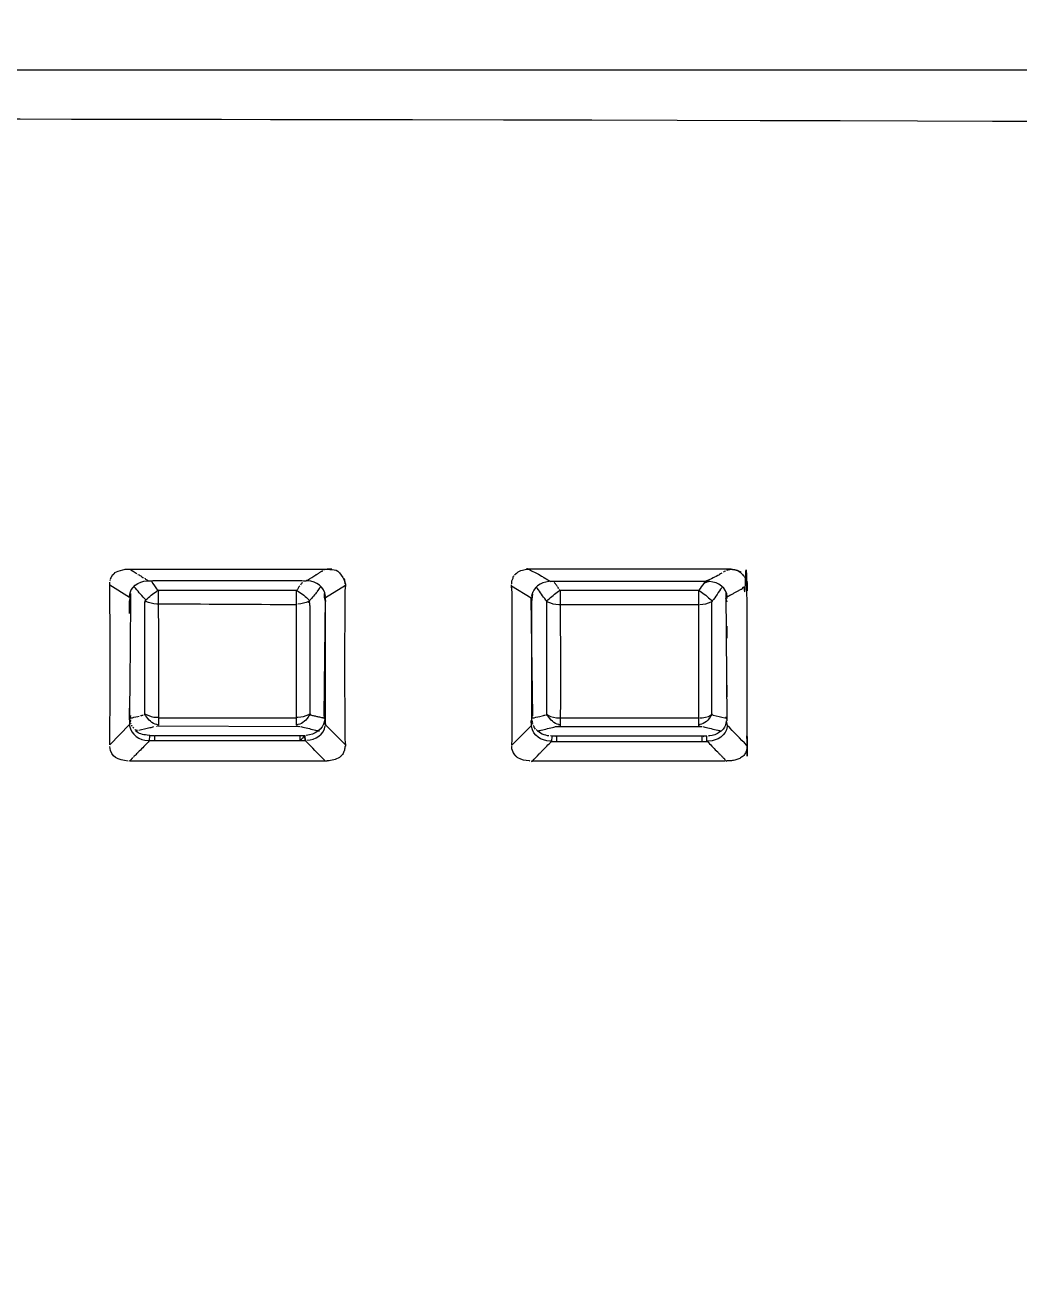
# Model space of a CAD drawing. Header units: millimetres. Extents: x 1291 to 5660, y 748 to 2981.
# Drawn here: x 5111.63 to 5137.59, y 2718.85 to 2751.41 of the extents above; entities that cross this region are included whole.
import ezdxf

# ---------------------------------------------------------------- set-up
doc = ezdxf.new("R2010")
doc.units = ezdxf.units.MM

msp = doc.modelspace()

# ---------------------------------------------------------------- linework, layer by layer
msp.add_line((5124.888, 2736.596), (5124.859, 2736.445))
for points in [[(5114.356, 2737.204), (5114.364, 2737.2), (5114.375, 2737.193), (5114.386, 2737.189), (5114.393, 2737.182), (5114.404, 2737.174), (5114.415, 2737.167), (5114.423, 2737.16), (5114.434, 2737.16), (5114.448, 2737.152), (5114.452, 2737.145), (5114.478, 2737.13), (5114.504, 2737.112), (5114.529, 2737.097), (5114.552, 2737.082)], [(5119.48, 2737.204), (5119.469, 2737.196), (5119.455, 2737.193), (5119.447, 2737.189)], [(5113.852, 2736.898), (5113.859, 2736.916)], [(5114.577, 2737.064), (5114.607, 2737.053), (5114.629, 2737.034), (5114.655, 2737.023), (5114.68, 2737.001), (5114.703, 2736.986), (5114.721, 2736.979)], [(5114.75, 2736.964), (5114.765, 2736.953), (5114.78, 2736.938), (5114.795, 2736.931), (5114.813, 2736.924), (5114.824, 2736.916), (5114.839, 2736.905)], [(5114.96, 2736.846), (5114.957, 2736.85), (5114.949, 2736.861), (5114.949, 2736.876), (5114.938, 2736.876)], [(5119.44, 2737.182), (5119.425, 2737.174)], [(5124.339, 2736.813), (5124.347, 2736.828), (5124.347, 2736.898), (5124.354, 2736.916), (5124.369, 2736.946), (5124.376, 2736.964), (5124.38, 2736.983), (5124.383, 2736.997), (5124.391, 2737.016), (5124.406, 2737.027)], [(5129.382, 2736.865), (5129.367, 2736.85), (5129.367, 2736.843), (5129.356, 2736.835), (5129.474, 2736.876), (5129.323, 2736.88), (5125.507, 2736.88), (5125.352, 2736.876), (5125.323, 2736.894), (5125.341, 2736.883), (5125.352, 2736.876)], [(5125.444, 2736.876), (5125.437, 2736.876)], [(5125.455, 2736.85), (5125.452, 2736.861), (5125.448, 2736.865)], [(5129.924, 2737.156), (5129.916, 2737.145), (5129.894, 2737.137), (5129.872, 2737.123)], [(5113.841, 2736.828), (5113.844, 2736.85)], [(5114.356, 2736.463), (5113.841, 2736.78)], [(5118.843, 2736.817), (5118.821, 2736.78)], [(5118.854, 2736.828), (5118.85, 2736.821)], [(5118.873, 2736.85), (5118.865, 2736.846), (5118.861, 2736.843), (5118.861, 2736.835)], [(5119.44, 2736.467), (5119.469, 2736.356), (5119.469, 2733.266), (5119.44, 2733.373), (5119.473, 2736.46), (5119.447, 2736.614)], [(5124.347, 2736.636), (5124.339, 2736.78)], [(5124.888, 2736.544), (5124.859, 2736.338), (5124.859, 2733.247), (5124.888, 2733.354)], [(5125.533, 2736.747), (5125.522, 2736.765), (5125.507, 2736.78), (5125.492, 2736.799), (5125.489, 2736.817), (5125.481, 2736.821), (5125.477, 2736.828), (5125.466, 2736.835), (5125.466, 2736.843)], [(5125.57, 2736.692), (5125.562, 2736.706), (5125.547, 2736.729)], [(5125.584, 2736.673), (5125.595, 2736.655), (5125.61, 2736.64), (5125.61, 2735.528), (5125.614, 2735.38), (5125.614, 2733.608), (5125.61, 2733.457), (5125.61, 2733.111), (5125.599, 2733.107)], [(5129.22, 2736.64), (5129.22, 2735.826), (5129.216, 2735.675), (5129.216, 2733.111), (5129.231, 2733.107)], [(5129.935, 2733.354), (5129.972, 2733.247), (5129.946, 2736.596)], [(5129.972, 2736.438), (5129.946, 2736.544)], [(5114.36, 2736.047), (5114.356, 2736.356), (5114.386, 2736.467)], [(5124.892, 2733.373), (5124.851, 2736.438)], [(5125.26, 2733.402), (5125.26, 2736.349)], [(5129.972, 2736.338), (5129.935, 2736.445)], [(5129.968, 2735.402), (5129.972, 2735.716)], [(5129.972, 2733.863), (5129.968, 2734.168)], [(5114.386, 2733.376), (5114.356, 2733.266), (5114.36, 2733.572)], [(5114.644, 2733.369), (5114.655, 2733.376)], [(5114.662, 2733.376), (5114.677, 2733.38), (5114.688, 2733.384), (5114.699, 2733.384), (5114.714, 2733.391)], [(5115.115, 2733.314), (5118.718, 2733.314)], [(5125.139, 2733.369), (5125.153, 2733.376)], [(5125.164, 2733.376), (5125.175, 2733.38), (5125.19, 2733.384), (5125.201, 2733.384), (5125.216, 2733.391)], [(5114.386, 2733.262), (5114.356, 2733.141)], [(5114.393, 2733.203), (5114.386, 2733.222)], [(5114.401, 2733.159), (5114.393, 2733.174)], [(5114.43, 2733.096), (5114.423, 2733.115), (5114.415, 2733.126)], [(5114.467, 2733.045), (5114.459, 2733.056), (5114.448, 2733.071)], [(5115.06, 2733.096), (5115.075, 2733.104)], [(5115.086, 2733.107), (5118.803, 2733.096), (5118.814, 2733.089)], [(5115.1, 2733.107), (5115.115, 2733.111)], [(5118.718, 2733.111), (5118.729, 2733.107)], [(5118.74, 2733.107), (5118.755, 2733.104), (5118.769, 2733.096)], [(5119.447, 2733.262), (5119.473, 2733.141), (5119.48, 2733.262)], [(5124.339, 2732.599), (5124.859, 2733.118), (5124.851, 2733.244)], [(5124.892, 2733.185), (5124.888, 2733.203)], [(5124.895, 2733.155), (5124.892, 2733.17)], [(5124.965, 2733.023), (5124.943, 2733.052), (5124.932, 2733.063), (5124.929, 2733.078), (5124.925, 2733.096), (5124.91, 2733.107), (5124.903, 2733.122)], [(5125.562, 2733.096), (5125.584, 2733.107)], [(5129.246, 2733.107), (5129.25, 2733.104), (5129.264, 2733.096)], [(5129.946, 2733.244), (5129.972, 2733.122)], [(5114.89, 2732.861), (5114.979, 2732.861), (5114.994, 2732.853)], [(5115.012, 2732.853), (5115.012, 2732.717)], [(5118.836, 2732.853), (5118.85, 2732.861)], [(5125.393, 2732.842), (5125.352, 2732.846)], [(5129.434, 2732.842), (5129.426, 2732.839), (5125.393, 2732.842), (5125.382, 2732.702), (5125.518, 2732.699), (5129.312, 2732.699), (5129.312, 2732.835)], [(5125.489, 2732.835), (5125.477, 2732.839)], [(5125.518, 2732.699), (5125.518, 2732.835)], [(5129.312, 2732.699), (5129.441, 2732.702)], [(5129.338, 2732.835), (5129.356, 2732.839)], [(5129.441, 2732.706), (5129.434, 2732.839)], [(5129.927, 2732.212), (5129.935, 2732.201), (5129.946, 2732.198), (5129.957, 2732.183)]]:
    msp.add_lwpolyline(points)
for points in [[(5114.36, 2733.141), (5113.841, 2732.617), (5113.841, 2732.754, 0.006404), (5113.841, 2736.636), (5113.844, 2736.865)], [(5129.828, 2737.093), (5129.798, 2737.075), (5129.773, 2737.06), (5129.751, 2737.042), (5129.725, 2737.031, -0.009056), (5129.39, 2736.876)], [(5114.743, 2733.391), (5114.75, 2733.398), (5114.762, 2733.402), (5114.762, 2736.349), (5114.787, 2736.36), (5114.762, 2736.371), (5114.784, 2736.397, -0.014379), (5114.515, 2736.703), (5114.482, 2736.74)], [(5119.447, 2736.467), (5119.447, 2736.566), (5119.48, 2736.356), (5119.473, 2736.46), (5119.996, 2736.78), (5119.985, 2736.636, 0.004269), (5119.985, 2732.754), (5119.996, 2732.617), (5119.469, 2733.141), (5119.447, 2733.233)], [(5124.851, 2736.445), (5124.339, 2736.758, -0.001423), (5124.347, 2732.754), (5124.339, 2732.617)], [(5115.012, 2732.861), (5118.935, 2732.861), (5118.946, 2732.721), (5118.814, 2732.717), (5115.012, 2732.717), (5114.883, 2732.721), (5114.89, 2732.861), (5114.817, 2732.868, -0.156132), (5114.515, 2732.975), (5114.566, 2732.986), (5114.504, 2733.004), (5114.493, 2733.015)]]:
    msp.add_lwpolyline(points, format="xyb")
for points, weights, knots in [([(5191.162, 2931.579), (5191.162, 2931.422), (5191.162, 2931.265), (5191.162, 2931.107), (5191.334, 2852.778), (5191.501, 2774.449), (5191.663, 2696.119), (5191.665, 2695.796), (5191.668, 2695.473), (5191.67, 2695.15), (5191.664, 2695.017), (5191.658, 2694.883), (5191.652, 2694.749), (5191.493, 2692.314), (5189.552, 2690.288), (5187.102, 2690.096), (5186.965, 2690.09), (5186.827, 2690.084), (5186.69, 2690.078), (5157.208, 2690.078), (5127.726, 2690.078), (5098.244, 2690.078), (5098.236, 2690.072), (5098.229, 2690.066), (5098.222, 2690.059)], [1, 1, 1, 1, 0.999999998341, 0.999999998341, 1, 1, 1, 1, 1, 1, 1, 1, 1, 1, 1, 1, 1, 1, 1, 1, 1, 1, 1], [0, 0, 0, 0, 1, 1, 1, 1.000141, 1.000141, 1.000141, 2.000141, 2.000141, 2.000141, 3.000141, 3.000141, 3.000141, 4.000141, 4.000141, 4.000141, 5.000141, 5.000141, 5.000141, 6.000141, 6.000141, 6.000141, 7.000141, 7.000141, 7.000141, 7.000141]), ([(4380.6, 2927.696), (4649.807, 2927.698), (4919.015, 2927.699), (5188.222, 2927.7), (5188.221, 2927.656), (5188.22, 2927.612), (5188.219, 2927.567), (5188.206, 2927.22), (5188.195, 2926.872), (5188.185, 2926.525), (5188.183, 2926.482), (5188.181, 2926.439), (5188.178, 2926.396), (5188.177, 2926.354), (5188.176, 2926.312), (5188.174, 2926.271), (5186.985, 2871.25), (5184.961, 2816.254), (5182.104, 2761.295), (5182.1, 2761.208), (5182.096, 2761.121), (5182.093, 2761.034), (5182.118, 2761.032), (5182.144, 2761.031), (5182.17, 2761.03), (5182.197, 2761.028), (5182.224, 2761.025), (5182.251, 2761.023), (5182.448, 2761.009), (5182.646, 2760.999), (5182.844, 2760.993), (5182.854, 2760.992), (5182.864, 2760.991), (5182.874, 2760.99), (5182.885, 2760.99), (5182.896, 2760.99), (5182.907, 2760.99), (5183.006, 2760.982), (5183.106, 2760.971), (5183.201, 2760.975)], [1, 1, 1, 1, 1, 1, 1, 0.999991239231, 0.999991239231, 1, 1, 1, 1, 1, 1, 1, 0.999923277924, 0.999923277924, 1, 1, 1, 1, 1, 1, 1, 1, 1, 1, 0.999890487899, 0.999890487899, 1, 1, 1, 1, 1, 1, 1, 1, 1, 1], [0, 0, 0, 0, 1, 1, 1, 2, 2, 2, 2.010253, 2.010253, 2.010253, 3.010253, 3.010253, 3.010253, 4.010253, 4.010253, 4.010253, 4.040596, 4.040596, 4.040596, 5.040596, 5.040596, 5.040596, 6.040596, 6.040596, 6.040596, 7.040596, 7.040596, 7.040596, 7.076848, 7.076848, 7.076848, 8.076848, 8.076848, 8.076848, 9.076848, 9.076848, 9.076848, 10.076848, 10.076848, 10.076848, 10.076848]), ([(4440.725, 2690.137), (4440.725, 2690.315), (4440.725, 2690.493), (4440.725, 2690.671), (4440.72, 2690.669), (4440.715, 2690.666), (4440.711, 2690.664), (4440.685, 2690.641), (4440.648, 2690.638), (4440.615, 2690.63), (4421.165, 2690.63), (4401.715, 2690.63), (4382.265, 2690.63), (4382.451, 2691.503), (4382.638, 2692.377), (4382.825, 2693.25), (4386.575, 2710.751), (4390.32, 2728.254), (4394.06, 2745.757), (4394.287, 2746.818), (4394.514, 2747.879), (4394.741, 2748.94), (4654.52, 2748.94), (4914.298, 2748.94), (5174.077, 2748.94), (5174.304, 2747.879), (5174.531, 2746.818), (5174.758, 2745.757), (5178.508, 2728.256), (5182.251, 2710.751), (5186.001, 2693.25)], [1, 1, 1, 1, 1, 1, 1, 1, 1, 1, 1, 1, 1, 1, 1, 1, 0.999999965135, 0.999999965135, 1, 1, 1, 1, 1, 1, 1, 1, 1, 1, 1, 1, 1], [0, 0, 0, 0, 1, 1, 1, 2, 2, 2, 3, 3, 3, 4, 4, 4, 5, 5, 5, 5.000647, 5.000647, 5.000647, 6.000647, 6.000647, 6.000647, 7.000647, 7.000647, 7.000647, 8.000647, 8.000647, 8.000647, 9.000647, 9.000647, 9.000647, 9.000647]), ([(5129.935, 2736.463), (5130.118, 2736.562), (5130.301, 2736.66), (5130.484, 2736.758), (5130.47, 2735.423), (5130.471, 2734.088), (5130.487, 2732.754), (5130.487, 2732.702), (5130.487, 2732.651), (5130.487, 2732.599), (5130.491, 2732.301), (5130.274, 2732.212), (5130.012, 2732.19), (5128.296, 2732.19), (5126.579, 2732.19), (5124.862, 2732.19)], [1, 1, 1, 1, 0.999956793813, 0.999956793813, 1, 1, 1, 1, 1, 1, 1, 1, 1, 1], [0, 0, 0, 0, 1, 1, 1, 1.02277, 1.02277, 1.02277, 2.02277, 2.02277, 2.02277, 3.02277, 3.02277, 3.02277, 4.02277, 4.02277, 4.02277, 4.02277]), ([(5113.859, 2736.931), (5113.861, 2736.936), (5113.864, 2736.941), (5113.866, 2736.946), (5113.869, 2736.952), (5113.871, 2736.958), (5113.874, 2736.964), (5113.875, 2736.97), (5113.876, 2736.977), (5113.877, 2736.983), (5113.88, 2736.988), (5113.882, 2736.993), (5113.885, 2736.997), (5113.89, 2737.004), (5113.895, 2737.01), (5113.9, 2737.016), (5113.901, 2737.02), (5113.902, 2737.023), (5113.903, 2737.027), (5113.907, 2737.033), (5113.911, 2737.039), (5113.914, 2737.045), (5113.918, 2737.05), (5113.922, 2737.055), (5113.925, 2737.06), (5113.931, 2737.063), (5113.938, 2737.065), (5113.944, 2737.067), (5113.949, 2737.074), (5113.954, 2737.08), (5113.958, 2737.086), (5113.961, 2737.09), (5113.963, 2737.093), (5113.966, 2737.097), (5113.971, 2737.099), (5113.976, 2737.102), (5113.981, 2737.104), (5114.062, 2737.174), (5114.168, 2737.193), (5114.272, 2737.2), (5114.278, 2737.201), (5114.284, 2737.202), (5114.29, 2737.204), (5116.04, 2737.204), (5117.79, 2737.204), (5119.539, 2737.204), (5119.545, 2737.202), (5119.552, 2737.201), (5119.558, 2737.2), (5119.661, 2737.193), (5119.771, 2737.174), (5119.849, 2737.104), (5119.919, 2737.04), (5119.966, 2736.958), (5119.985, 2736.865), (5119.985, 2736.853), (5119.985, 2736.84), (5119.985, 2736.828), (5119.989, 2736.823), (5119.992, 2736.818), (5119.996, 2736.813), (5119.996, 2736.802), (5119.996, 2736.791), (5119.996, 2736.78)], [1, 1, 1, 1, 1, 1, 1, 1, 1, 1, 1, 1, 1, 1, 1, 1, 1, 1, 1, 1, 1, 1, 1, 1, 1, 1, 1, 1, 1, 1, 1, 1, 1, 1, 1, 1, 1, 1, 1, 1, 1, 1, 1, 1, 1, 1, 1, 1, 1, 1, 1, 1, 0.968117543227, 0.968117543227, 1, 1, 1, 1, 1, 1, 1, 1, 1, 1], [0, 0, 0, 0, 1, 1, 1, 2, 2, 2, 3, 3, 3, 4, 4, 4, 5, 5, 5, 6, 6, 6, 7, 7, 7, 8, 8, 8, 9, 9, 9, 10, 10, 10, 11, 11, 11, 12, 12, 12, 13, 13, 13, 14, 14, 14, 15, 15, 15, 16, 16, 16, 17, 17, 17, 17.62103, 17.62103, 17.62103, 18.62103, 18.62103, 18.62103, 19.62103, 19.62103, 19.62103, 20.62103, 20.62103, 20.62103, 20.62103]), ([(5129.957, 2737.171), (5129.959, 2737.173), (5129.962, 2737.175), (5129.964, 2737.178), (5129.969, 2737.179), (5129.974, 2737.18), (5129.979, 2737.182), (5130.006, 2737.188), (5130.033, 2737.194), (5130.06, 2737.2), (5130.054, 2737.201), (5130.048, 2737.202), (5130.042, 2737.204), (5128.292, 2737.204), (5126.542, 2737.204), (5124.792, 2737.204), (5124.786, 2737.202), (5124.78, 2737.201), (5124.774, 2737.2), (5124.887, 2737.151), (5124.996, 2737.094), (5125.102, 2737.031), (5125.172, 2736.986), (5125.256, 2736.942), (5125.323, 2736.894)], [1, 1, 1, 1, 1, 1, 1, 1, 1, 1, 1, 1, 1, 1, 1, 1, 1, 1, 1, 0.998671083291, 0.998671083291, 1, 1, 1, 1], [0, 0, 0, 0, 1, 1, 1, 2, 2, 2, 3, 3, 3, 4, 4, 4, 5, 5, 5, 6, 6, 6, 6.126302, 6.126302, 6.126302, 7.126302, 7.126302, 7.126302, 7.126302]), ([(5130.082, 2737.2), (5130.115, 2737.193), (5130.163, 2737.193), (5130.185, 2737.182), (5130.193, 2737.18), (5130.2, 2737.179), (5130.207, 2737.178), (5130.214, 2737.177), (5130.22, 2737.175), (5130.226, 2737.174), (5130.35, 2737.106), (5130.441, 2736.998), (5130.487, 2736.865), (5130.487, 2736.789), (5130.487, 2736.713), (5130.487, 2736.636)], [1, 1, 1, 1, 1, 1, 1, 1, 1, 1, 0.955563739111, 0.955563739111, 1, 1, 1, 1], [0, 0, 0, 0, 1, 1, 1, 2, 2, 2, 3, 3, 3, 3.734348, 3.734348, 3.734348, 4.734348, 4.734348, 4.734348, 4.734348]), ([(5119.344, 2736.74), (5119.34, 2736.732), (5119.337, 2736.725), (5119.333, 2736.717), (5119.327, 2736.713), (5119.321, 2736.708), (5119.315, 2736.703), (5119.278, 2736.651), (5119.252, 2736.6), (5119.208, 2736.552), (5119.151, 2736.489), (5119.096, 2736.425), (5119.042, 2736.36), (5119.052, 2736.364), (5119.062, 2736.368), (5119.071, 2736.371), (5119.063, 2736.38), (5119.054, 2736.388), (5119.046, 2736.397), (5119.053, 2736.333), (5119.06, 2736.269), (5119.068, 2736.205), (5119.068, 2735.271), (5119.068, 2734.337), (5119.068, 2733.402), (5119.079, 2733.398), (5119.09, 2733.395), (5119.101, 2733.391), (5119.204, 2733.365), (5119.307, 2733.347), (5119.407, 2733.321), (5119.42, 2733.319), (5119.434, 2733.316), (5119.447, 2733.314)], [1, 1, 1, 1, 1, 1, 1, 1, 1, 1, 0.999797057374, 0.999797057374, 1, 1, 1, 1, 1, 1, 1, 1, 1, 1, 1, 1, 1, 1, 1, 1, 1, 1, 1, 1, 1, 1], [0, 0, 0, 0, 1, 1, 1, 2, 2, 2, 3, 3, 3, 3.04935, 3.04935, 3.04935, 4.04935, 4.04935, 4.04935, 5.04935, 5.04935, 5.04935, 6.04935, 6.04935, 6.04935, 7.04935, 7.04935, 7.04935, 8.04935, 8.04935, 8.04935, 9.04935, 9.04935, 9.04935, 10.04935, 10.04935, 10.04935, 10.04935])]:
    msp.add_rational_spline(points, weights, degree=3, knots=knots)
for points, knots in [([(5174.077, 2750.229), (4914.298, 2750.229), (4654.52, 2750.229), (4394.741, 2750.229), (4394.741, 2749.8), (4394.741, 2749.37), (4394.741, 2748.94), (4394.556, 2748.951), (4394.371, 2748.962), (4394.185, 2748.973), (4389.65, 2749.467), (4386.401, 2752.569), (4385.808, 2757.118), (4385.792, 2757.275), (4385.776, 2757.432), (4385.76, 2757.589), (4385.754, 2757.539), (4385.748, 2757.489), (4385.742, 2757.438), (4383.344, 2736.883), (4379.734, 2716.243), (4377.222, 2695.626), (4377.208, 2695.529), (4377.195, 2695.432), (4377.181, 2695.335), (4377.188, 2695.229), (4377.196, 2695.123), (4377.203, 2695.018), (4377.491, 2692.656), (4379.229, 2690.969), (4381.568, 2690.675), (4381.742, 2690.661), (4381.915, 2690.648), (4382.088, 2690.634)], [0, 0, 0, 0, 1, 1, 1, 2, 2, 2, 3, 3, 3, 4, 4, 4, 5, 5, 5, 6, 6, 6, 7, 7, 7, 8, 8, 8, 9, 9, 9, 10, 10, 10, 11, 11, 11, 11]), ([(5092.247, 2690.056), (5092.335, 2690.082), (5092.394, 2690.118), (5092.412, 2690.214), (5092.414, 2690.223), (5092.415, 2690.231), (5092.416, 2690.24), (5092.416, 2707.889), (5092.416, 2725.537), (5092.416, 2743.186), (5092.35, 2743.254), (5092.283, 2743.321), (5092.217, 2743.389), (5092.217, 2725.611), (5092.217, 2707.833), (5092.217, 2690.056), (4877.004, 2690.056), (4661.792, 2690.056), (4446.579, 2690.056), (4446.487, 2690.082), (4446.435, 2690.115), (4446.409, 2690.214)], [0, 0, 0, 0, 1, 1, 1, 2, 2, 2, 3, 3, 3, 4, 4, 4, 5, 5, 5, 6, 6, 6, 7, 7, 7, 7]), ([(5124.413, 2737.045), (5124.417, 2737.05), (5124.42, 2737.055), (5124.424, 2737.06), (5124.429, 2737.063), (5124.434, 2737.065), (5124.439, 2737.067), (5124.444, 2737.074), (5124.448, 2737.08), (5124.453, 2737.086), (5124.46, 2737.09), (5124.466, 2737.093), (5124.472, 2737.097), (5124.475, 2737.099), (5124.479, 2737.102), (5124.483, 2737.104), (5124.56, 2737.178), (5124.671, 2737.193), (5124.774, 2737.2)], [0, 0, 0, 0, 1, 1, 1, 2, 2, 2, 3, 3, 3, 4, 4, 4, 5, 5, 5, 6, 6, 6, 6]), ([(5114.356, 2736.493), (5114.375, 2736.736), (5114.588, 2736.883), (5114.817, 2736.894), (5114.829, 2736.896), (5114.841, 2736.897), (5114.854, 2736.898), (5114.904, 2736.899), (5114.954, 2736.9), (5115.005, 2736.902), (5116.278, 2736.902), (5117.551, 2736.902), (5118.825, 2736.902), (5118.874, 2736.9), (5118.923, 2736.899), (5118.972, 2736.898), (5118.978, 2736.902), (5118.984, 2736.905), (5118.99, 2736.909), (5118.995, 2736.911), (5119, 2736.914), (5119.005, 2736.916), (5119.075, 2736.953), (5119.16, 2737.008), (5119.223, 2737.053), (5119.231, 2737.056), (5119.24, 2737.06), (5119.248, 2737.064), (5119.257, 2737.07), (5119.265, 2737.076), (5119.274, 2737.082), (5119.283, 2737.087), (5119.291, 2737.092), (5119.3, 2737.097), (5119.307, 2737.102), (5119.315, 2737.107), (5119.322, 2737.112), (5119.331, 2737.118), (5119.339, 2737.124), (5119.348, 2737.13), (5119.358, 2737.135), (5119.367, 2737.14), (5119.377, 2737.145), (5119.381, 2737.147), (5119.385, 2737.15), (5119.388, 2737.152), (5119.391, 2737.155), (5119.393, 2737.157), (5119.396, 2737.16), (5119.401, 2737.16), (5119.405, 2737.16), (5119.41, 2737.16)], [0, 0, 0, 0, 1, 1, 1, 2, 2, 2, 3, 3, 3, 4, 4, 4, 5, 5, 5, 6, 6, 6, 7, 7, 7, 8, 8, 8, 9, 9, 9, 10, 10, 10, 11, 11, 11, 12, 12, 12, 13, 13, 13, 14, 14, 14, 15, 15, 15, 16, 16, 16, 17, 17, 17, 17]), ([(5119.473, 2736.493), (5119.462, 2736.736), (5119.237, 2736.883), (5119.013, 2736.894), (5118.999, 2736.896), (5118.986, 2736.897), (5118.972, 2736.898)], [0, 0, 0, 0, 1, 1, 1, 2, 2, 2, 2]), ([(5129.972, 2736.474), (5129.964, 2736.706), (5129.736, 2736.865), (5129.515, 2736.876), (5129.501, 2736.876), (5129.488, 2736.876), (5129.474, 2736.876), (5129.48, 2736.878), (5129.487, 2736.881), (5129.493, 2736.883), (5129.496, 2736.887), (5129.5, 2736.891), (5129.504, 2736.894)], [0, 0, 0, 0, 1, 1, 1, 2, 2, 2, 3, 3, 3, 4, 4, 4, 4]), ([(5114.356, 2736.46), (5114.366, 2736.495), (5114.376, 2736.531), (5114.386, 2736.566), (5114.376, 2735.424), (5114.366, 2734.283), (5114.356, 2733.141), (5114.358, 2733.131), (5114.359, 2733.121), (5114.36, 2733.111), (5114.389, 2732.875), (5114.625, 2732.735), (5114.843, 2732.724), (5114.856, 2732.724), (5114.87, 2732.724), (5114.883, 2732.724), (5114.871, 2732.712), (5114.859, 2732.7), (5114.846, 2732.687), (5114.773, 2732.606), (5114.692, 2732.529), (5114.614, 2732.448), (5114.604, 2732.439), (5114.595, 2732.431), (5114.585, 2732.422), (5114.577, 2732.414), (5114.57, 2732.405), (5114.563, 2732.396), (5114.536, 2732.369), (5114.509, 2732.342), (5114.482, 2732.315), (5114.474, 2732.307), (5114.467, 2732.298), (5114.459, 2732.29)], [0, 0, 0, 0, 1, 1, 1, 2, 2, 2, 3, 3, 3, 4, 4, 4, 5, 5, 5, 6, 6, 6, 7, 7, 7, 8, 8, 8, 9, 9, 9, 10, 10, 10, 11, 11, 11, 11]), ([(5114.784, 2736.397), (5114.876, 2736.478), (5114.968, 2736.563), (5115.071, 2736.629), (5115.084, 2736.64), (5115.098, 2736.651), (5115.111, 2736.662), (5115.11, 2736.431), (5115.109, 2736.201), (5115.108, 2735.97), (5115.11, 2735.922), (5115.113, 2735.874), (5115.115, 2735.826), (5115.115, 2734.927), (5115.115, 2734.028), (5115.115, 2733.13), (5115.1, 2733.133), (5115.086, 2733.137), (5115.071, 2733.141), (5114.949, 2733.166), (5114.85, 2733.27), (5114.784, 2733.373), (5114.776, 2733.389), (5114.769, 2733.405), (5114.762, 2733.421), (5114.771, 2733.414), (5114.781, 2733.408), (5114.791, 2733.402), (5114.89, 2733.365), (5114.964, 2733.332), (5115.071, 2733.336), (5115.086, 2733.335), (5115.1, 2733.333), (5115.115, 2733.332)], [0, 0, 0, 0, 1, 1, 1, 2, 2, 2, 3, 3, 3, 4, 4, 4, 5, 5, 5, 6, 6, 6, 7, 7, 7, 8, 8, 8, 9, 9, 9, 10, 10, 10, 11, 11, 11, 11]), ([(5118.806, 2736.765), (5118.758, 2736.71), (5118.792, 2736.725), (5118.744, 2736.673), (5118.739, 2736.667), (5118.734, 2736.661), (5118.729, 2736.655), (5118.725, 2736.65), (5118.722, 2736.645), (5118.718, 2736.64), (5117.514, 2736.64), (5116.311, 2736.64), (5115.108, 2736.64), (5115.105, 2736.645), (5115.103, 2736.65), (5115.1, 2736.655), (5115.064, 2736.688), (5115.008, 2736.787), (5114.971, 2736.835), (5114.968, 2736.838), (5114.964, 2736.84), (5114.96, 2736.843)], [0, 0, 0, 0, 1, 1, 1, 2, 2, 2, 3, 3, 3, 4, 4, 4, 5, 5, 5, 6, 6, 6, 7, 7, 7, 7]), ([(5118.718, 2733.332), (5118.731, 2733.333), (5118.745, 2733.335), (5118.758, 2733.336), (5118.854, 2733.332), (5118.95, 2733.369), (5119.038, 2733.402), (5119.048, 2733.408), (5119.058, 2733.414), (5119.068, 2733.421), (5119.06, 2733.405), (5119.053, 2733.389), (5119.046, 2733.373), (5118.987, 2733.266), (5118.884, 2733.17), (5118.758, 2733.141), (5118.745, 2733.137), (5118.731, 2733.133), (5118.718, 2733.13), (5118.718, 2734.307), (5118.718, 2735.485), (5118.718, 2736.662), (5118.731, 2736.651), (5118.745, 2736.64), (5118.758, 2736.629), (5118.865, 2736.563), (5118.957, 2736.482), (5119.046, 2736.397)], [0, 0, 0, 0, 1, 1, 1, 2, 2, 2, 3, 3, 3, 4, 4, 4, 5, 5, 5, 6, 6, 6, 7, 7, 7, 8, 8, 8, 9, 9, 9, 9]), ([(5129.22, 2736.268), (5128.003, 2736.268), (5126.786, 2736.268), (5125.57, 2736.268), (5125.455, 2736.279), (5125.396, 2736.29), (5125.286, 2736.338), (5125.277, 2736.342), (5125.269, 2736.345), (5125.26, 2736.349), (5125.252, 2736.364), (5125.243, 2736.379), (5125.234, 2736.393), (5125.153, 2736.493), (5125.087, 2736.6), (5125.01, 2736.703), (5125.002, 2736.715), (5124.995, 2736.727), (5124.988, 2736.74)], [0, 0, 0, 0, 1, 1, 1, 2, 2, 2, 3, 3, 3, 4, 4, 4, 5, 5, 5, 6, 6, 6, 6]), ([(5125.26, 2736.371), (5125.267, 2736.38), (5125.275, 2736.388), (5125.282, 2736.397), (5125.374, 2736.482), (5125.47, 2736.552), (5125.566, 2736.629), (5125.581, 2736.64), (5125.595, 2736.651), (5125.61, 2736.662)], [0, 0, 0, 0, 1, 1, 1, 2, 2, 2, 3, 3, 3, 3]), ([(5129.356, 2736.828), (5129.312, 2736.773), (5129.275, 2736.714), (5129.231, 2736.655), (5129.227, 2736.65), (5129.224, 2736.645), (5129.22, 2736.64), (5128.017, 2736.64), (5126.813, 2736.64), (5125.61, 2736.64)], [0, 0, 0, 0, 1, 1, 1, 2, 2, 2, 3, 3, 3, 3]), ([(5129.22, 2736.662), (5129.234, 2736.651), (5129.247, 2736.64), (5129.261, 2736.629), (5129.349, 2736.566), (5129.471, 2736.471), (5129.548, 2736.397), (5129.555, 2736.388), (5129.563, 2736.38), (5129.57, 2736.371)], [0, 0, 0, 0, 1, 1, 1, 2, 2, 2, 3, 3, 3, 3]), ([(5129.846, 2736.74), (5129.84, 2736.732), (5129.834, 2736.725), (5129.828, 2736.717), (5129.743, 2736.607), (5129.666, 2736.478), (5129.581, 2736.371), (5129.576, 2736.364), (5129.571, 2736.356), (5129.566, 2736.349)], [0, 0, 0, 0, 1, 1, 1, 2, 2, 2, 3, 3, 3, 3]), ([(5118.718, 2736.268), (5117.502, 2736.275), (5116.287, 2736.283), (5115.071, 2736.29), (5114.964, 2736.298), (5114.883, 2736.312), (5114.787, 2736.36)], [0, 0, 0, 0, 1, 1, 1, 2, 2, 2, 2]), ([(5129.566, 2733.402), (5129.566, 2734.384), (5129.566, 2735.367), (5129.566, 2736.349), (5129.559, 2736.345), (5129.552, 2736.342), (5129.544, 2736.338), (5129.437, 2736.294), (5129.375, 2736.275), (5129.257, 2736.268)], [0, 0, 0, 0, 1, 1, 1, 2, 2, 2, 3, 3, 3, 3]), ([(5114.382, 2733.314), (5114.391, 2733.316), (5114.399, 2733.319), (5114.408, 2733.321), (5114.416, 2733.321), (5114.425, 2733.321), (5114.434, 2733.321), (5114.474, 2733.34), (5114.57, 2733.354), (5114.614, 2733.362)], [0, 0, 0, 0, 1, 1, 1, 2, 2, 2, 3, 3, 3, 3]), ([(5124.881, 2733.314), (5124.891, 2733.316), (5124.9, 2733.319), (5124.91, 2733.321), (5124.918, 2733.321), (5124.925, 2733.321), (5124.932, 2733.321), (5124.984, 2733.34), (5125.065, 2733.354), (5125.116, 2733.362)], [0, 0, 0, 0, 1, 1, 1, 2, 2, 2, 3, 3, 3, 3]), ([(5125.238, 2733.391), (5125.24, 2733.394), (5125.243, 2733.396), (5125.245, 2733.398), (5125.25, 2733.4), (5125.255, 2733.401), (5125.26, 2733.402), (5125.27, 2733.396), (5125.28, 2733.39), (5125.29, 2733.384), (5125.352, 2733.347), (5125.503, 2733.31), (5125.573, 2733.314), (5126.788, 2733.314), (5128.002, 2733.314), (5129.216, 2733.314)], [0, 0, 0, 0, 1, 1, 1, 2, 2, 2, 3, 3, 3, 4, 4, 4, 5, 5, 5, 5]), ([(5125.61, 2733.13), (5125.598, 2733.133), (5125.586, 2733.137), (5125.573, 2733.141), (5125.455, 2733.163), (5125.345, 2733.273), (5125.282, 2733.373), (5125.275, 2733.389), (5125.267, 2733.405), (5125.26, 2733.421)], [0, 0, 0, 0, 1, 1, 1, 2, 2, 2, 3, 3, 3, 3]), ([(5129.57, 2733.421), (5129.561, 2733.405), (5129.553, 2733.389), (5129.544, 2733.373), (5129.5, 2733.273), (5129.367, 2733.159), (5129.257, 2733.141), (5129.243, 2733.137), (5129.23, 2733.133), (5129.216, 2733.13)], [0, 0, 0, 0, 1, 1, 1, 2, 2, 2, 3, 3, 3, 3]), ([(5129.253, 2733.314), (5129.323, 2733.31), (5129.478, 2733.347), (5129.537, 2733.384), (5129.547, 2733.39), (5129.557, 2733.396), (5129.566, 2733.402), (5129.58, 2733.398), (5129.593, 2733.395), (5129.607, 2733.391), (5129.714, 2733.362), (5129.806, 2733.347), (5129.909, 2733.321), (5129.921, 2733.319), (5129.934, 2733.316), (5129.946, 2733.314)], [0, 0, 0, 0, 1, 1, 1, 2, 2, 2, 3, 3, 3, 4, 4, 4, 5, 5, 5, 5]), ([(5114.603, 2732.997), (5114.695, 2733.023), (5114.795, 2733.034), (5114.89, 2733.063), (5114.91, 2733.067), (5114.93, 2733.071), (5114.949, 2733.074), (5114.964, 2733.079), (5114.979, 2733.084), (5114.994, 2733.089)], [0, 0, 0, 0, 1, 1, 1, 2, 2, 2, 3, 3, 3, 3]), ([(5118.836, 2733.089), (5118.853, 2733.084), (5118.87, 2733.079), (5118.887, 2733.074), (5118.998, 2733.045), (5119.116, 2733.026), (5119.219, 2732.997), (5119.235, 2732.993), (5119.251, 2732.99), (5119.267, 2732.986), (5119.284, 2732.982), (5119.301, 2732.978), (5119.318, 2732.975)], [0, 0, 0, 0, 1, 1, 1, 2, 2, 2, 3, 3, 3, 4, 4, 4, 4]), ([(5124.859, 2732.172), (5124.862, 2732.175), (5124.866, 2732.179), (5124.87, 2732.183), (5124.873, 2732.185), (5124.877, 2732.188), (5124.881, 2732.19), (5124.936, 2732.256), (5125.006, 2732.312), (5125.058, 2732.378), (5125.067, 2732.387), (5125.077, 2732.395), (5125.087, 2732.404), (5125.094, 2732.412), (5125.102, 2732.421), (5125.109, 2732.43), (5125.194, 2732.507), (5125.267, 2732.592), (5125.349, 2732.669), (5125.353, 2732.675), (5125.358, 2732.681), (5125.363, 2732.687), (5125.369, 2732.694), (5125.376, 2732.7), (5125.382, 2732.706), (5125.368, 2732.706), (5125.355, 2732.706), (5125.341, 2732.706), (5125.109, 2732.728), (5124.899, 2732.842), (5124.859, 2733.089), (5124.859, 2733.1), (5124.859, 2733.111), (5124.859, 2733.122), (5124.868, 2733.163), (5124.878, 2733.203), (5124.888, 2733.244)], [0, 0, 0, 0, 1, 1, 1, 2, 2, 2, 3, 3, 3, 4, 4, 4, 5, 5, 5, 6, 6, 6, 7, 7, 7, 8, 8, 8, 9, 9, 9, 10, 10, 10, 11, 11, 11, 12, 12, 12, 12]), ([(5125.312, 2732.846), (5125.216, 2732.857), (5125.054, 2732.916), (5124.995, 2732.997), (5124.989, 2733.002), (5124.983, 2733.007), (5124.976, 2733.012)], [0, 0, 0, 0, 1, 1, 1, 2, 2, 2, 2]), ([(5125.01, 2732.975), (5125.026, 2732.978), (5125.042, 2732.982), (5125.058, 2732.986), (5125.075, 2732.99), (5125.092, 2732.993), (5125.109, 2732.997), (5125.22, 2733.023), (5125.334, 2733.048), (5125.444, 2733.074), (5125.459, 2733.079), (5125.474, 2733.084), (5125.489, 2733.089), (5126.761, 2733.091), (5128.033, 2733.094), (5129.305, 2733.096), (5129.307, 2733.094), (5129.31, 2733.091), (5129.312, 2733.089)], [0, 0, 0, 0, 1, 1, 1, 2, 2, 2, 3, 3, 3, 4, 4, 4, 5, 5, 5, 6, 6, 6, 6]), ([(5129.338, 2733.089), (5129.353, 2733.084), (5129.367, 2733.079), (5129.382, 2733.074), (5129.496, 2733.045), (5129.614, 2733.026), (5129.721, 2732.997), (5129.736, 2732.993), (5129.751, 2732.99), (5129.765, 2732.986), (5129.783, 2732.982), (5129.8, 2732.978), (5129.817, 2732.975)], [0, 0, 0, 0, 1, 1, 1, 2, 2, 2, 3, 3, 3, 4, 4, 4, 4]), ([(5130.484, 2732.599), (5130.313, 2732.772), (5130.142, 2732.945), (5129.972, 2733.118), (5129.97, 2733.109), (5129.969, 2733.099), (5129.968, 2733.089), (5129.95, 2732.861), (5129.706, 2732.717), (5129.493, 2732.713), (5129.476, 2732.713), (5129.458, 2732.713), (5129.441, 2732.713), (5129.447, 2732.706), (5129.453, 2732.699), (5129.46, 2732.691), (5129.466, 2732.685), (5129.472, 2732.679), (5129.478, 2732.673), (5129.559, 2732.595), (5129.636, 2732.5), (5129.721, 2732.43), (5129.727, 2732.421), (5129.733, 2732.412), (5129.74, 2732.404), (5129.748, 2732.395), (5129.757, 2732.387), (5129.765, 2732.378), (5129.775, 2732.369), (5129.785, 2732.361), (5129.795, 2732.352), (5129.802, 2732.344), (5129.81, 2732.335), (5129.817, 2732.326), (5129.827, 2732.317), (5129.837, 2732.307), (5129.846, 2732.297), (5129.854, 2732.288), (5129.861, 2732.28), (5129.868, 2732.271), (5129.873, 2732.269), (5129.878, 2732.266), (5129.883, 2732.264), (5129.886, 2732.26), (5129.888, 2732.256), (5129.891, 2732.253), (5129.894, 2732.249), (5129.898, 2732.245), (5129.902, 2732.242), (5129.908, 2732.236), (5129.914, 2732.229), (5129.92, 2732.223)], [0, 0, 0, 0, 1, 1, 1, 2, 2, 2, 3, 3, 3, 4, 4, 4, 5, 5, 5, 6, 6, 6, 7, 7, 7, 8, 8, 8, 9, 9, 9, 10, 10, 10, 11, 11, 11, 12, 12, 12, 13, 13, 13, 14, 14, 14, 15, 15, 15, 16, 16, 16, 17, 17, 17, 17]), ([(5129.946, 2733.214), (5129.942, 2733.204), (5129.938, 2733.195), (5129.935, 2733.185), (5129.931, 2733.111), (5129.872, 2733.037), (5129.824, 2732.982), (5129.816, 2732.975), (5129.807, 2732.967), (5129.798, 2732.96), (5129.787, 2732.954), (5129.776, 2732.948), (5129.765, 2732.942), (5129.721, 2732.897), (5129.581, 2732.85), (5129.515, 2732.846), (5129.501, 2732.845), (5129.488, 2732.843), (5129.474, 2732.842)], [0, 0, 0, 0, 1, 1, 1, 2, 2, 2, 3, 3, 3, 4, 4, 4, 5, 5, 5, 6, 6, 6, 6]), ([(5119.469, 2732.19), (5119.464, 2732.195), (5119.459, 2732.2), (5119.455, 2732.205), (5119.453, 2732.209), (5119.452, 2732.212), (5119.451, 2732.216), (5119.447, 2732.217), (5119.444, 2732.218), (5119.44, 2732.22), (5119.285, 2732.385), (5119.119, 2732.54), (5118.965, 2732.71), (5118.959, 2732.717), (5118.952, 2732.724), (5118.946, 2732.732), (5118.943, 2732.775), (5118.939, 2732.818), (5118.935, 2732.861), (5118.895, 2732.813), (5118.854, 2732.765), (5118.814, 2732.717), (5118.814, 2732.762), (5118.814, 2732.808), (5118.814, 2732.853)], [0, 0, 0, 0, 1, 1, 1, 2, 2, 2, 3, 3, 3, 4, 4, 4, 5, 5, 5, 6, 6, 6, 7, 7, 7, 8, 8, 8, 8]), ([(5119.996, 2732.617), (5119.996, 2732.605), (5119.996, 2732.593), (5119.996, 2732.581), (5119.992, 2732.576), (5119.989, 2732.571), (5119.985, 2732.566), (5119.985, 2732.554), (5119.985, 2732.541), (5119.985, 2732.529), (5119.97, 2732.481), (5119.981, 2732.496), (5119.967, 2732.448), (5119.962, 2732.442), (5119.957, 2732.436), (5119.952, 2732.43), (5119.949, 2732.425), (5119.947, 2732.42), (5119.945, 2732.415), (5119.937, 2732.371), (5119.911, 2732.356), (5119.886, 2732.323), (5119.883, 2732.319), (5119.881, 2732.315), (5119.878, 2732.312), (5119.872, 2732.307), (5119.866, 2732.302), (5119.86, 2732.297), (5119.854, 2732.293), (5119.848, 2732.29), (5119.841, 2732.286), (5119.749, 2732.223), (5119.639, 2732.201), (5119.528, 2732.194), (5119.522, 2732.193), (5119.516, 2732.191), (5119.51, 2732.19), (5117.793, 2732.19), (5116.077, 2732.19), (5114.36, 2732.19), (5114.364, 2732.195), (5114.367, 2732.2), (5114.371, 2732.205), (5114.376, 2732.207), (5114.381, 2732.21), (5114.386, 2732.212), (5114.388, 2732.215), (5114.391, 2732.217), (5114.393, 2732.22), (5114.396, 2732.223), (5114.398, 2732.227), (5114.401, 2732.231), (5114.405, 2732.234), (5114.41, 2732.238), (5114.415, 2732.242), (5114.416, 2732.245), (5114.418, 2732.249), (5114.419, 2732.253), (5114.423, 2732.255), (5114.426, 2732.258), (5114.43, 2732.26), (5114.432, 2732.265), (5114.435, 2732.27), (5114.437, 2732.275), (5114.441, 2732.276), (5114.445, 2732.277), (5114.448, 2732.279)], [0, 0, 0, 0, 1, 1, 1, 2, 2, 2, 3, 3, 3, 4, 4, 4, 5, 5, 5, 6, 6, 6, 7, 7, 7, 8, 8, 8, 9, 9, 9, 10, 10, 10, 11, 11, 11, 12, 12, 12, 13, 13, 13, 14, 14, 14, 15, 15, 15, 16, 16, 16, 17, 17, 17, 18, 18, 18, 19, 19, 19, 20, 20, 20, 21, 21, 21, 22, 22, 22, 22]), ([(5124.818, 2732.19), (5124.812, 2732.191), (5124.806, 2732.193), (5124.8, 2732.194), (5124.674, 2732.205), (5124.619, 2732.216), (5124.501, 2732.275), (5124.491, 2732.282), (5124.482, 2732.29), (5124.472, 2732.297), (5124.466, 2732.302), (5124.46, 2732.307), (5124.453, 2732.312), (5124.433, 2732.341), (5124.412, 2732.371), (5124.391, 2732.4), (5124.387, 2732.405), (5124.383, 2732.41), (5124.38, 2732.415), (5124.378, 2732.42), (5124.377, 2732.425), (5124.376, 2732.43), (5124.374, 2732.436), (5124.371, 2732.442), (5124.369, 2732.448), (5124.366, 2732.453), (5124.364, 2732.458), (5124.361, 2732.463), (5124.359, 2732.469), (5124.356, 2732.475), (5124.354, 2732.481), (5124.351, 2732.486), (5124.349, 2732.491), (5124.347, 2732.496), (5124.347, 2732.519), (5124.347, 2732.543), (5124.347, 2732.566), (5124.344, 2732.571), (5124.342, 2732.576), (5124.339, 2732.581)], [0, 0, 0, 0, 1, 1, 1, 2, 2, 2, 3, 3, 3, 4, 4, 4, 5, 5, 5, 6, 6, 6, 7, 7, 7, 8, 8, 8, 9, 9, 9, 10, 10, 10, 11, 11, 11, 12, 12, 12, 13, 13, 13, 13])]:
    msp.add_open_spline(points, degree=3, knots=knots)
for points in [[(5119.959, 2736.964), (5119.996, 2736.894), (5119.959, 2736.938), (5119.985, 2736.865)], [(5125.312, 2736.876), (5125.098, 2736.857), (5124.895, 2736.729), (5124.859, 2736.508)], [(5130.226, 2737.174), (5130.285, 2737.152), (5130.288, 2737.141), (5130.333, 2737.123)], [(5130.458, 2736.964), (5130.491, 2736.902), (5130.465, 2736.905), (5130.487, 2736.865)], [(5119.042, 2736.36), (5118.957, 2736.316), (5118.858, 2736.294), (5118.758, 2736.29)], [(5119.447, 2733.233), (5119.414, 2733.004), (5119.193, 2732.879), (5118.976, 2732.861)], [(5118.99, 2732.732), (5119.208, 2732.735), (5119.451, 2732.879), (5119.469, 2733.111)], [(5114.319, 2732.19), (5114.058, 2732.216), (5113.877, 2732.282), (5113.841, 2732.566)], [(5124.453, 2732.312), (5124.435, 2732.334), (5124.417, 2732.36), (5124.398, 2732.382)]]:
    msp.add_open_spline(points, degree=3)

doc.saveas('drawing.dxf')
